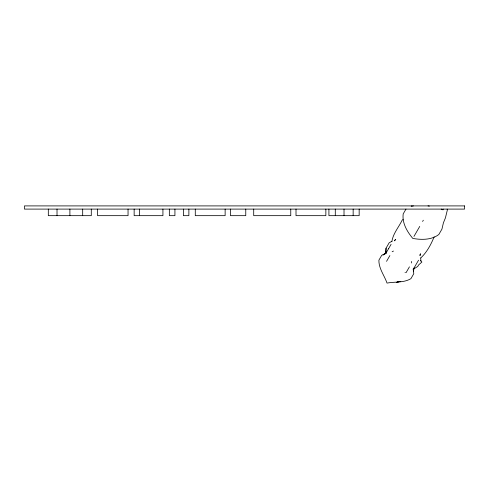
<?xml version="1.0" encoding="UTF-8"?>
<svg xmlns="http://www.w3.org/2000/svg" width="489" height="489" viewBox="0 0 489 489"><rect width="100%" height="100%" fill="white"/><g stroke="black" fill="none" stroke-linecap="round" stroke-linejoin="round"><path stroke-width="0.73" d="M385.479 253.467L386.053 248.18L389.158 242.795L391.958 241.279M391.927 241.346C393.095 233.522 398.792 227.134 402.166 220.172L403.07 219.469M434.165 236.81C431.115 244.262 426.83 252.44 420.717 257.972M413.431 271.695L414.061 267.96M443.187 209.096L442.979 209.854L441.206 209.096M388.578 248.748L388.718 248.436M405.98 209.096L403.193 213.913C401.982 223.015 407.16 231.7 412.808 238.424C421.457 239.952 431.561 240.093 438.835 234.494L441.934 229.127L443.413 222.825L445.412 217.923L447.374 209.934L447.111 209.096M386.396 252.458L391.078 244.347M386.542 261.346L389.892 255.551M413.963 236.413L419.733 226.431M422.6 221.462L423.321 220.215M406.09 272.624L409.434 266.835M413.853 268.314L418.541 260.197M411.188 206.297L411.591 205.906M386.597 252.11L383.095 255.001L386.286 253.192L381.75 255.246L378.896 260.185C378.724 268.608 384.385 275.435 387.019 283.094C394.965 281.542 403.706 283.027 410.913 278.669L413.767 273.73L413.278 268.779L413.284 270.246M413.193 269.274L417.734 266.474L418.651 264.885L421.86 262.098L420.619 260.399M392.135 251.743L393.498 251.046M398.865 281.505L396.451 282.624L396.414 282.165M398.993 281.401L397.178 282.165L400.791 281.371M411.927 206.169L413.401 205.906M405.014 272.556L405.357 272.587M428.022 205.906L429.33 206.101M411.53 261.456L411.61 262.984M420.76 257.905L420.84 261.089M386.121 251.236L386.151 252.764M386.053 248.18L386.072 252.385M359.158 209.096L359.158 215.667L328.914 215.667L328.914 209.096M353.15 209.096L353.15 215.667M344.018 209.096L344.018 215.667M335.289 209.096L335.289 215.667M325.857 209.096L325.857 215.667L296.01 215.667L296.01 209.096M290.759 209.096L290.759 215.667L253.705 215.667L253.705 209.096M245.765 209.096L245.765 215.667L230.447 215.667L230.447 209.096M225.136 209.096L225.136 215.667L195.282 215.667L195.282 209.096M188.876 209.096L188.876 215.667L183.381 215.667L183.381 209.096M174.928 209.096L174.928 215.667L169.341 215.667L169.341 209.096M162.929 209.096L162.929 215.667L134.145 215.667L134.145 209.096M139.487 209.096L139.487 215.667M128.045 209.096L128.045 215.667L97.58 215.667L97.58 209.096M91.29 209.096L91.29 215.667L48.313 215.667L48.313 209.096M82.684 209.096L82.684 215.667M69.896 209.096L69.896 215.667M57.017 209.096L57.017 215.667M420.1 254.891L419.972 255.551L420.491 253.779L420.1 254.891M395.668 239.445L394.391 240.784L395.668 239.445M464.55 205.906L24.45 205.906L24.45 209.096L464.55 209.096L464.55 205.906"/></g></svg>
